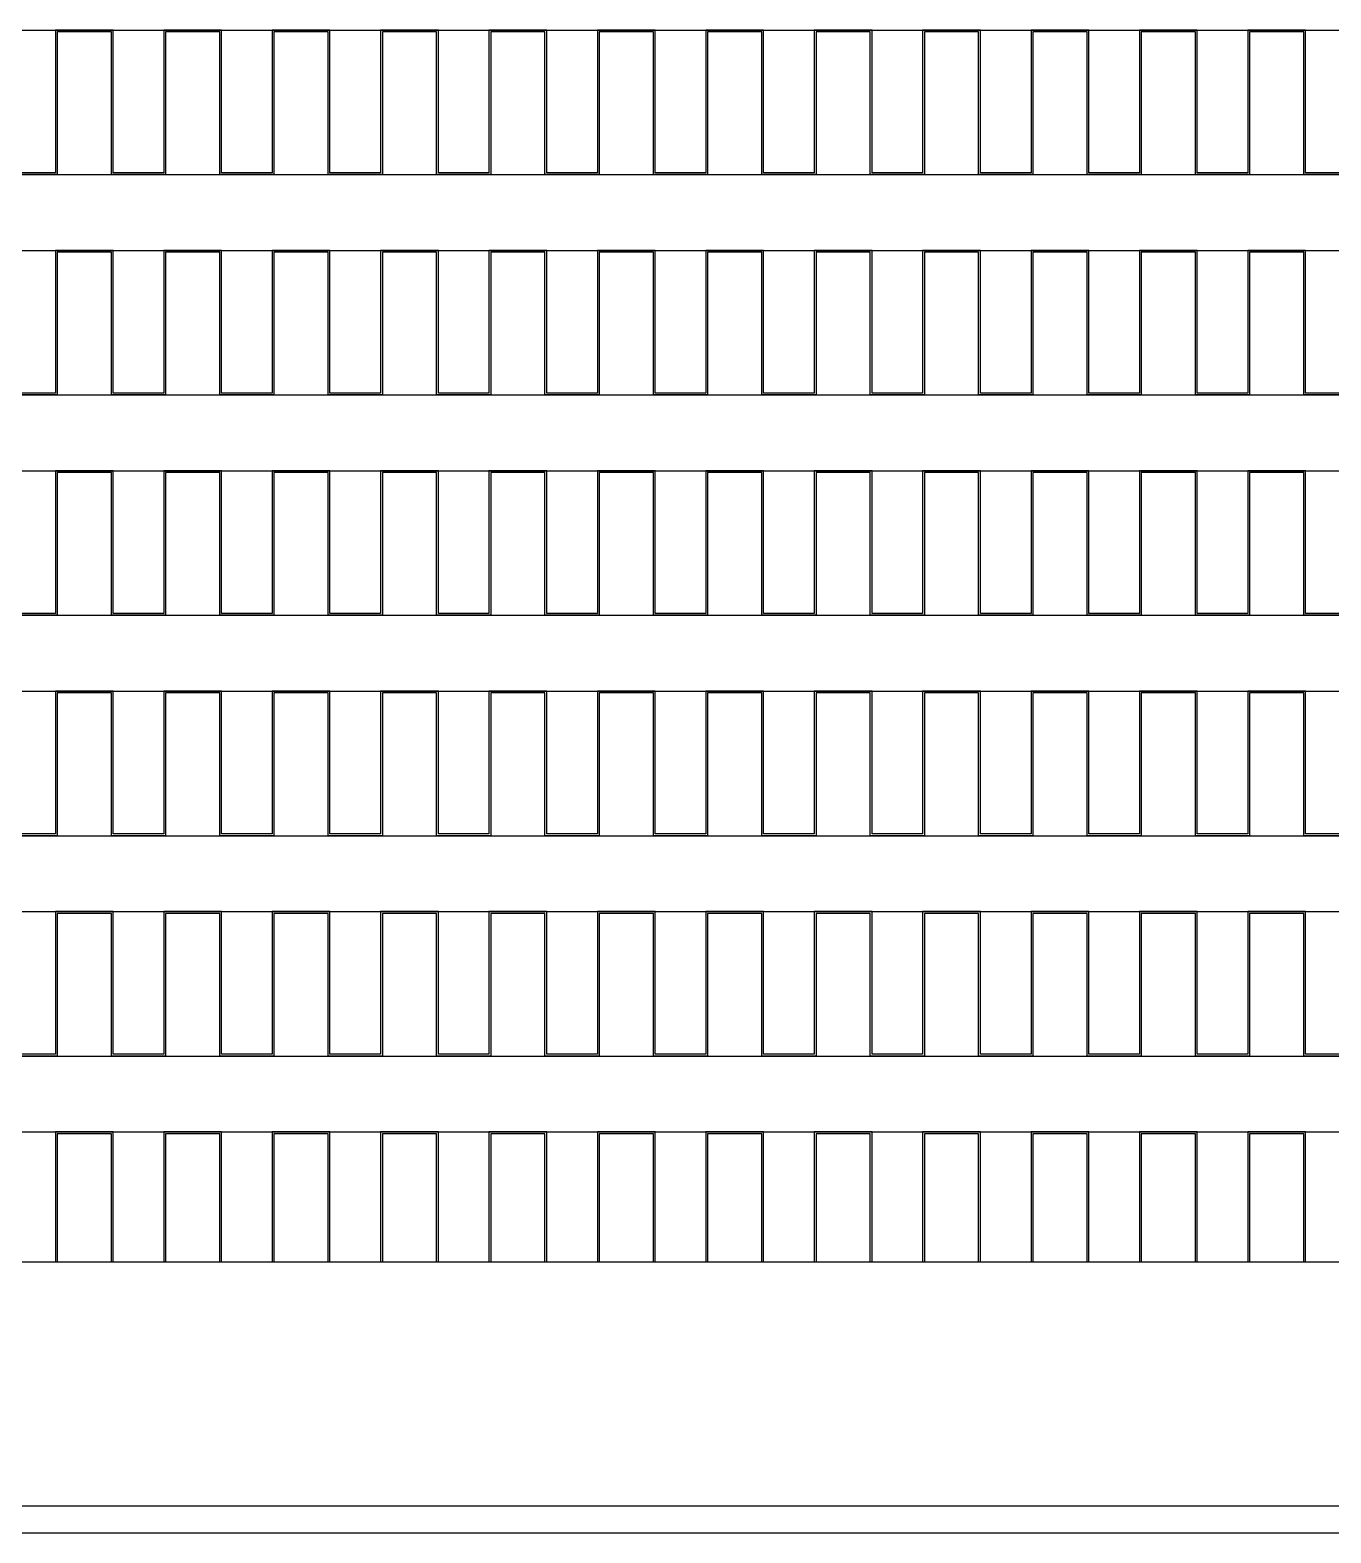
# Model space of a CAD drawing. Header units: millimetres. Extents: x -8604 to -3995, y 3123 to 6155.
# Drawn here: x -7566.2 to -7494.2, y 5356.2 to 5439.4 of the extents above; entities that cross this region are included whole.
import ezdxf

# ---------------------------------------------------------------- set-up
doc = ezdxf.new("R2010")
doc.units = ezdxf.units.MM

msp = doc.modelspace()

# ---------------------------------------------------------------- linework, layer by layer
at = {"color": 7, "linetype": 'Continuous', "lineweight": 25}
for p, q in [((-7646.621, 5439.381), (-7233.621, 5439.381)), ((-7564.821, 5439.381), (-7564.821, 5431.481)), ((-7561.621, 5439.381), (-7564.821, 5439.381)), ((-7561.721, 5439.281), (-7564.721, 5439.281)), ((-7564.721, 5439.281), (-7564.721, 5431.381)), ((-7561.721, 5431.381), (-7561.721, 5439.281)), ((-7561.621, 5431.481), (-7561.621, 5439.381)), ((-7558.821, 5439.381), (-7558.821, 5431.481)), ((-7555.621, 5439.381), (-7558.821, 5439.381)), ((-7555.721, 5439.281), (-7558.721, 5439.281)), ((-7558.721, 5439.281), (-7558.721, 5431.381)), ((-7555.721, 5431.381), (-7555.721, 5439.281)), ((-7555.621, 5431.481), (-7555.621, 5439.381)), ((-7552.821, 5439.381), (-7552.821, 5431.481)), ((-7549.621, 5439.381), (-7552.821, 5439.381)), ((-7549.721, 5439.281), (-7552.721, 5439.281)), ((-7552.721, 5439.281), (-7552.721, 5431.381)), ((-7549.721, 5431.381), (-7549.721, 5439.281)), ((-7549.621, 5431.481), (-7549.621, 5439.381)), ((-7546.821, 5439.381), (-7546.821, 5431.481)), ((-7543.621, 5439.381), (-7546.821, 5439.381)), ((-7543.721, 5439.281), (-7546.721, 5439.281)), ((-7546.721, 5439.281), (-7546.721, 5431.381)), ((-7543.721, 5431.381), (-7543.721, 5439.281)), ((-7543.621, 5431.481), (-7543.621, 5439.381)), ((-7540.821, 5439.381), (-7540.821, 5431.481)), ((-7537.621, 5439.381), (-7540.821, 5439.381)), ((-7537.721, 5439.281), (-7540.721, 5439.281)), ((-7540.721, 5439.281), (-7540.721, 5431.381)), ((-7537.721, 5431.381), (-7537.721, 5439.281)), ((-7537.621, 5431.481), (-7537.621, 5439.381)), ((-7534.821, 5439.381), (-7534.821, 5431.481)), ((-7531.621, 5439.381), (-7534.821, 5439.381)), ((-7531.721, 5439.281), (-7534.721, 5439.281)), ((-7534.721, 5439.281), (-7534.721, 5431.381)), ((-7531.721, 5431.381), (-7531.721, 5439.281)), ((-7531.621, 5431.481), (-7531.621, 5439.381)), ((-7528.821, 5439.381), (-7528.821, 5431.481)), ((-7525.621, 5439.381), (-7528.821, 5439.381)), ((-7525.721, 5439.281), (-7528.721, 5439.281)), ((-7528.721, 5439.281), (-7528.721, 5431.381)), ((-7525.721, 5431.381), (-7525.721, 5439.281)), ((-7525.621, 5431.481), (-7525.621, 5439.381)), ((-7522.821, 5439.381), (-7522.821, 5431.481)), ((-7519.621, 5439.381), (-7522.821, 5439.381)), ((-7519.721, 5439.281), (-7522.721, 5439.281)), ((-7522.721, 5439.281), (-7522.721, 5431.381)), ((-7519.721, 5431.381), (-7519.721, 5439.281)), ((-7519.621, 5431.481), (-7519.621, 5439.381)), ((-7516.821, 5439.381), (-7516.821, 5431.481)), ((-7513.621, 5439.381), (-7516.821, 5439.381)), ((-7513.721, 5439.281), (-7516.721, 5439.281)), ((-7516.721, 5439.281), (-7516.721, 5431.381)), ((-7513.721, 5431.381), (-7513.721, 5439.281)), ((-7513.621, 5431.481), (-7513.621, 5439.381)), ((-7510.821, 5439.381), (-7510.821, 5431.481)), ((-7507.621, 5439.381), (-7510.821, 5439.381)), ((-7507.721, 5439.281), (-7510.721, 5439.281)), ((-7510.721, 5439.281), (-7510.721, 5431.381)), ((-7507.721, 5431.381), (-7507.721, 5439.281)), ((-7507.621, 5431.481), (-7507.621, 5439.381)), ((-7504.821, 5439.381), (-7504.821, 5431.481)), ((-7501.621, 5439.381), (-7504.821, 5439.381)), ((-7501.721, 5439.281), (-7504.721, 5439.281)), ((-7504.721, 5439.281), (-7504.721, 5431.381)), ((-7501.721, 5431.381), (-7501.721, 5439.281)), ((-7501.621, 5431.481), (-7501.621, 5439.381)), ((-7498.821, 5439.381), (-7498.821, 5431.481)), ((-7495.621, 5439.381), (-7498.821, 5439.381)), ((-7495.721, 5439.281), (-7498.721, 5439.281)), ((-7498.721, 5439.281), (-7498.721, 5431.381)), ((-7495.721, 5431.381), (-7495.721, 5439.281)), ((-7495.621, 5431.481), (-7495.621, 5439.381)), ((-7646.621, 5431.381), (-7233.621, 5431.381)), ((-7564.721, 5431.381), (-7567.721, 5431.381)), ((-7564.821, 5431.481), (-7567.621, 5431.481)), ((-7558.721, 5431.381), (-7561.721, 5431.381)), ((-7558.821, 5431.481), (-7561.621, 5431.481)), ((-7552.721, 5431.381), (-7555.721, 5431.381)), ((-7552.821, 5431.481), (-7555.621, 5431.481)), ((-7546.721, 5431.381), (-7549.721, 5431.381)), ((-7546.821, 5431.481), (-7549.621, 5431.481)), ((-7540.721, 5431.381), (-7543.721, 5431.381)), ((-7540.821, 5431.481), (-7543.621, 5431.481)), ((-7534.721, 5431.381), (-7537.721, 5431.381)), ((-7534.821, 5431.481), (-7537.621, 5431.481)), ((-7528.721, 5431.381), (-7531.721, 5431.381)), ((-7528.821, 5431.481), (-7531.621, 5431.481)), ((-7522.721, 5431.381), (-7525.721, 5431.381)), ((-7522.821, 5431.481), (-7525.621, 5431.481)), ((-7516.721, 5431.381), (-7519.721, 5431.381)), ((-7516.821, 5431.481), (-7519.621, 5431.481)), ((-7510.721, 5431.381), (-7513.721, 5431.381)), ((-7510.821, 5431.481), (-7513.621, 5431.481)), ((-7504.721, 5431.381), (-7507.721, 5431.381)), ((-7504.821, 5431.481), (-7507.621, 5431.481)), ((-7498.721, 5431.381), (-7501.721, 5431.381)), ((-7498.821, 5431.481), (-7501.621, 5431.481)), ((-7492.721, 5431.381), (-7495.721, 5431.381)), ((-7492.821, 5431.481), (-7495.621, 5431.481)), ((-7646.621, 5427.181), (-7233.621, 5427.181)), ((-7564.821, 5427.181), (-7564.821, 5419.281)), ((-7561.621, 5427.181), (-7564.821, 5427.181)), ((-7561.621, 5419.281), (-7561.621, 5427.181)), ((-7558.821, 5427.181), (-7558.821, 5419.281)), ((-7555.621, 5427.181), (-7558.821, 5427.181)), ((-7555.621, 5419.281), (-7555.621, 5427.181)), ((-7552.821, 5427.181), (-7552.821, 5419.281)), ((-7549.621, 5427.181), (-7552.821, 5427.181)), ((-7549.621, 5419.281), (-7549.621, 5427.181)), ((-7546.821, 5427.181), (-7546.821, 5419.281)), ((-7543.621, 5427.181), (-7546.821, 5427.181)), ((-7543.621, 5419.281), (-7543.621, 5427.181)), ((-7540.821, 5427.181), (-7540.821, 5419.281)), ((-7537.621, 5427.181), (-7540.821, 5427.181)), ((-7537.621, 5419.281), (-7537.621, 5427.181)), ((-7534.821, 5427.181), (-7534.821, 5419.281)), ((-7531.621, 5427.181), (-7534.821, 5427.181)), ((-7531.621, 5419.281), (-7531.621, 5427.181)), ((-7528.821, 5427.181), (-7528.821, 5419.281)), ((-7525.621, 5427.181), (-7528.821, 5427.181)), ((-7525.621, 5419.281), (-7525.621, 5427.181)), ((-7522.821, 5427.181), (-7522.821, 5419.281)), ((-7519.621, 5427.181), (-7522.821, 5427.181)), ((-7519.621, 5419.281), (-7519.621, 5427.181)), ((-7516.821, 5427.181), (-7516.821, 5419.281)), ((-7513.621, 5427.181), (-7516.821, 5427.181)), ((-7513.621, 5419.281), (-7513.621, 5427.181)), ((-7510.821, 5427.181), (-7510.821, 5419.281)), ((-7507.621, 5427.181), (-7510.821, 5427.181)), ((-7507.621, 5419.281), (-7507.621, 5427.181)), ((-7504.821, 5427.181), (-7504.821, 5419.281)), ((-7501.621, 5427.181), (-7504.821, 5427.181)), ((-7501.621, 5419.281), (-7501.621, 5427.181)), ((-7498.821, 5427.181), (-7498.821, 5419.281)), ((-7495.621, 5427.181), (-7498.821, 5427.181)), ((-7495.621, 5419.281), (-7495.621, 5427.181)), ((-7561.721, 5427.081), (-7564.721, 5427.081)), ((-7564.721, 5427.081), (-7564.721, 5419.181)), ((-7561.721, 5419.181), (-7561.721, 5427.081)), ((-7555.721, 5427.081), (-7558.721, 5427.081)), ((-7558.721, 5427.081), (-7558.721, 5419.181)), ((-7555.721, 5419.181), (-7555.721, 5427.081)), ((-7549.721, 5427.081), (-7552.721, 5427.081)), ((-7552.721, 5427.081), (-7552.721, 5419.181)), ((-7549.721, 5419.181), (-7549.721, 5427.081)), ((-7543.721, 5427.081), (-7546.721, 5427.081)), ((-7546.721, 5427.081), (-7546.721, 5419.181)), ((-7543.721, 5419.181), (-7543.721, 5427.081)), ((-7537.721, 5427.081), (-7540.721, 5427.081)), ((-7540.721, 5427.081), (-7540.721, 5419.181)), ((-7537.721, 5419.181), (-7537.721, 5427.081)), ((-7531.721, 5427.081), (-7534.721, 5427.081)), ((-7534.721, 5427.081), (-7534.721, 5419.181)), ((-7531.721, 5419.181), (-7531.721, 5427.081)), ((-7525.721, 5427.081), (-7528.721, 5427.081)), ((-7528.721, 5427.081), (-7528.721, 5419.181)), ((-7525.721, 5419.181), (-7525.721, 5427.081)), ((-7519.721, 5427.081), (-7522.721, 5427.081)), ((-7522.721, 5427.081), (-7522.721, 5419.181)), ((-7519.721, 5419.181), (-7519.721, 5427.081)), ((-7513.721, 5427.081), (-7516.721, 5427.081)), ((-7516.721, 5427.081), (-7516.721, 5419.181)), ((-7513.721, 5419.181), (-7513.721, 5427.081)), ((-7507.721, 5427.081), (-7510.721, 5427.081)), ((-7510.721, 5427.081), (-7510.721, 5419.181)), ((-7507.721, 5419.181), (-7507.721, 5427.081)), ((-7501.721, 5427.081), (-7504.721, 5427.081)), ((-7504.721, 5427.081), (-7504.721, 5419.181)), ((-7501.721, 5419.181), (-7501.721, 5427.081)), ((-7495.721, 5427.081), (-7498.721, 5427.081)), ((-7498.721, 5427.081), (-7498.721, 5419.181)), ((-7495.721, 5419.181), (-7495.721, 5427.081)), ((-7646.621, 5419.181), (-7233.621, 5419.181)), ((-7564.721, 5419.181), (-7567.721, 5419.181)), ((-7564.821, 5419.281), (-7567.621, 5419.281)), ((-7558.721, 5419.181), (-7561.721, 5419.181)), ((-7558.821, 5419.281), (-7561.621, 5419.281)), ((-7552.721, 5419.181), (-7555.721, 5419.181)), ((-7552.821, 5419.281), (-7555.621, 5419.281)), ((-7546.721, 5419.181), (-7549.721, 5419.181)), ((-7546.821, 5419.281), (-7549.621, 5419.281)), ((-7540.721, 5419.181), (-7543.721, 5419.181)), ((-7540.821, 5419.281), (-7543.621, 5419.281)), ((-7534.721, 5419.181), (-7537.721, 5419.181)), ((-7534.821, 5419.281), (-7537.621, 5419.281)), ((-7528.721, 5419.181), (-7531.721, 5419.181)), ((-7528.821, 5419.281), (-7531.621, 5419.281)), ((-7522.721, 5419.181), (-7525.721, 5419.181)), ((-7522.821, 5419.281), (-7525.621, 5419.281)), ((-7516.721, 5419.181), (-7519.721, 5419.181)), ((-7516.821, 5419.281), (-7519.621, 5419.281)), ((-7510.721, 5419.181), (-7513.721, 5419.181)), ((-7510.821, 5419.281), (-7513.621, 5419.281)), ((-7504.721, 5419.181), (-7507.721, 5419.181)), ((-7504.821, 5419.281), (-7507.621, 5419.281)), ((-7498.721, 5419.181), (-7501.721, 5419.181)), ((-7498.821, 5419.281), (-7501.621, 5419.281)), ((-7492.721, 5419.181), (-7495.721, 5419.181)), ((-7492.821, 5419.281), (-7495.621, 5419.281)), ((-7646.621, 5414.981), (-7233.621, 5414.981)), ((-7564.821, 5414.981), (-7564.821, 5407.081)), ((-7561.621, 5414.981), (-7564.821, 5414.981)), ((-7561.721, 5414.881), (-7564.721, 5414.881)), ((-7564.721, 5414.881), (-7564.721, 5406.981)), ((-7561.721, 5406.981), (-7561.721, 5414.881)), ((-7561.621, 5407.081), (-7561.621, 5414.981)), ((-7558.821, 5414.981), (-7558.821, 5407.081)), ((-7555.621, 5414.981), (-7558.821, 5414.981)), ((-7555.721, 5414.881), (-7558.721, 5414.881)), ((-7558.721, 5414.881), (-7558.721, 5406.981)), ((-7555.721, 5406.981), (-7555.721, 5414.881)), ((-7555.621, 5407.081), (-7555.621, 5414.981)), ((-7552.821, 5414.981), (-7552.821, 5407.081)), ((-7549.621, 5414.981), (-7552.821, 5414.981)), ((-7549.721, 5414.881), (-7552.721, 5414.881)), ((-7552.721, 5414.881), (-7552.721, 5406.981)), ((-7549.721, 5406.981), (-7549.721, 5414.881)), ((-7549.621, 5407.081), (-7549.621, 5414.981)), ((-7546.821, 5414.981), (-7546.821, 5407.081)), ((-7543.621, 5414.981), (-7546.821, 5414.981)), ((-7543.721, 5414.881), (-7546.721, 5414.881)), ((-7546.721, 5414.881), (-7546.721, 5406.981)), ((-7543.721, 5406.981), (-7543.721, 5414.881)), ((-7543.621, 5407.081), (-7543.621, 5414.981)), ((-7540.821, 5414.981), (-7540.821, 5407.081)), ((-7537.621, 5414.981), (-7540.821, 5414.981)), ((-7537.721, 5414.881), (-7540.721, 5414.881)), ((-7540.721, 5414.881), (-7540.721, 5406.981)), ((-7537.721, 5406.981), (-7537.721, 5414.881)), ((-7537.621, 5407.081), (-7537.621, 5414.981)), ((-7534.821, 5414.981), (-7534.821, 5407.081)), ((-7531.621, 5414.981), (-7534.821, 5414.981)), ((-7531.721, 5414.881), (-7534.721, 5414.881)), ((-7534.721, 5414.881), (-7534.721, 5406.981)), ((-7531.721, 5406.981), (-7531.721, 5414.881)), ((-7531.621, 5407.081), (-7531.621, 5414.981)), ((-7528.821, 5414.981), (-7528.821, 5407.081)), ((-7525.621, 5414.981), (-7528.821, 5414.981)), ((-7525.721, 5414.881), (-7528.721, 5414.881)), ((-7528.721, 5414.881), (-7528.721, 5406.981)), ((-7525.721, 5406.981), (-7525.721, 5414.881)), ((-7525.621, 5407.081), (-7525.621, 5414.981)), ((-7522.821, 5414.981), (-7522.821, 5407.081)), ((-7519.621, 5414.981), (-7522.821, 5414.981)), ((-7519.721, 5414.881), (-7522.721, 5414.881)), ((-7522.721, 5414.881), (-7522.721, 5406.981)), ((-7519.721, 5406.981), (-7519.721, 5414.881)), ((-7519.621, 5407.081), (-7519.621, 5414.981)), ((-7516.821, 5414.981), (-7516.821, 5407.081)), ((-7513.621, 5414.981), (-7516.821, 5414.981)), ((-7513.721, 5414.881), (-7516.721, 5414.881)), ((-7516.721, 5414.881), (-7516.721, 5406.981)), ((-7513.721, 5406.981), (-7513.721, 5414.881)), ((-7513.621, 5407.081), (-7513.621, 5414.981)), ((-7510.821, 5414.981), (-7510.821, 5407.081)), ((-7507.621, 5414.981), (-7510.821, 5414.981)), ((-7507.721, 5414.881), (-7510.721, 5414.881)), ((-7510.721, 5414.881), (-7510.721, 5406.981)), ((-7507.721, 5406.981), (-7507.721, 5414.881)), ((-7507.621, 5407.081), (-7507.621, 5414.981)), ((-7504.821, 5414.981), (-7504.821, 5407.081)), ((-7501.621, 5414.981), (-7504.821, 5414.981)), ((-7501.721, 5414.881), (-7504.721, 5414.881)), ((-7504.721, 5414.881), (-7504.721, 5406.981)), ((-7501.721, 5406.981), (-7501.721, 5414.881)), ((-7501.621, 5407.081), (-7501.621, 5414.981)), ((-7498.821, 5414.981), (-7498.821, 5407.081)), ((-7495.621, 5414.981), (-7498.821, 5414.981)), ((-7495.721, 5414.881), (-7498.721, 5414.881)), ((-7498.721, 5414.881), (-7498.721, 5406.981)), ((-7495.721, 5406.981), (-7495.721, 5414.881)), ((-7495.621, 5407.081), (-7495.621, 5414.981)), ((-7646.621, 5406.981), (-7233.621, 5406.981)), ((-7564.721, 5406.981), (-7567.721, 5406.981)), ((-7564.821, 5407.081), (-7567.621, 5407.081)), ((-7558.721, 5406.981), (-7561.721, 5406.981)), ((-7558.821, 5407.081), (-7561.621, 5407.081)), ((-7552.721, 5406.981), (-7555.721, 5406.981)), ((-7552.821, 5407.081), (-7555.621, 5407.081)), ((-7546.721, 5406.981), (-7549.721, 5406.981)), ((-7546.821, 5407.081), (-7549.621, 5407.081)), ((-7540.721, 5406.981), (-7543.721, 5406.981)), ((-7540.821, 5407.081), (-7543.621, 5407.081)), ((-7534.721, 5406.981), (-7537.721, 5406.981)), ((-7534.821, 5407.081), (-7537.621, 5407.081)), ((-7528.721, 5406.981), (-7531.721, 5406.981)), ((-7528.821, 5407.081), (-7531.621, 5407.081)), ((-7522.721, 5406.981), (-7525.721, 5406.981)), ((-7522.821, 5407.081), (-7525.621, 5407.081)), ((-7516.721, 5406.981), (-7519.721, 5406.981)), ((-7516.821, 5407.081), (-7519.621, 5407.081)), ((-7510.721, 5406.981), (-7513.721, 5406.981)), ((-7510.821, 5407.081), (-7513.621, 5407.081)), ((-7504.721, 5406.981), (-7507.721, 5406.981)), ((-7504.821, 5407.081), (-7507.621, 5407.081)), ((-7498.721, 5406.981), (-7501.721, 5406.981)), ((-7498.821, 5407.081), (-7501.621, 5407.081)), ((-7492.721, 5406.981), (-7495.721, 5406.981)), ((-7492.821, 5407.081), (-7495.621, 5407.081)), ((-7646.621, 5402.781), (-7233.621, 5402.781)), ((-7564.821, 5402.781), (-7564.821, 5394.881)), ((-7561.621, 5402.781), (-7564.821, 5402.781)), ((-7561.721, 5402.681), (-7564.721, 5402.681)), ((-7564.721, 5402.681), (-7564.721, 5394.781)), ((-7561.721, 5394.781), (-7561.721, 5402.681)), ((-7561.621, 5394.881), (-7561.621, 5402.781)), ((-7558.821, 5402.781), (-7558.821, 5394.881)), ((-7555.621, 5402.781), (-7558.821, 5402.781)), ((-7555.721, 5402.681), (-7558.721, 5402.681)), ((-7558.721, 5402.681), (-7558.721, 5394.781)), ((-7555.721, 5394.781), (-7555.721, 5402.681)), ((-7555.621, 5394.881), (-7555.621, 5402.781)), ((-7552.821, 5402.781), (-7552.821, 5394.881)), ((-7549.621, 5402.781), (-7552.821, 5402.781)), ((-7549.721, 5402.681), (-7552.721, 5402.681)), ((-7552.721, 5402.681), (-7552.721, 5394.781)), ((-7549.721, 5394.781), (-7549.721, 5402.681)), ((-7549.621, 5394.881), (-7549.621, 5402.781)), ((-7546.821, 5402.781), (-7546.821, 5394.881)), ((-7543.621, 5402.781), (-7546.821, 5402.781)), ((-7543.721, 5402.681), (-7546.721, 5402.681)), ((-7546.721, 5402.681), (-7546.721, 5394.781)), ((-7543.721, 5394.781), (-7543.721, 5402.681)), ((-7543.621, 5394.881), (-7543.621, 5402.781)), ((-7540.821, 5402.781), (-7540.821, 5394.881)), ((-7537.621, 5402.781), (-7540.821, 5402.781)), ((-7537.721, 5402.681), (-7540.721, 5402.681)), ((-7540.721, 5402.681), (-7540.721, 5394.781)), ((-7537.721, 5394.781), (-7537.721, 5402.681)), ((-7537.621, 5394.881), (-7537.621, 5402.781)), ((-7534.821, 5402.781), (-7534.821, 5394.881)), ((-7531.621, 5402.781), (-7534.821, 5402.781)), ((-7531.721, 5402.681), (-7534.721, 5402.681)), ((-7534.721, 5402.681), (-7534.721, 5394.781)), ((-7531.721, 5394.781), (-7531.721, 5402.681)), ((-7531.621, 5394.881), (-7531.621, 5402.781)), ((-7528.821, 5402.781), (-7528.821, 5394.881)), ((-7525.621, 5402.781), (-7528.821, 5402.781)), ((-7525.721, 5402.681), (-7528.721, 5402.681)), ((-7528.721, 5402.681), (-7528.721, 5394.781)), ((-7525.721, 5394.781), (-7525.721, 5402.681)), ((-7525.621, 5394.881), (-7525.621, 5402.781)), ((-7522.821, 5402.781), (-7522.821, 5394.881)), ((-7519.621, 5402.781), (-7522.821, 5402.781)), ((-7519.721, 5402.681), (-7522.721, 5402.681)), ((-7522.721, 5402.681), (-7522.721, 5394.781)), ((-7519.721, 5394.781), (-7519.721, 5402.681)), ((-7519.621, 5394.881), (-7519.621, 5402.781)), ((-7516.821, 5402.781), (-7516.821, 5394.881)), ((-7513.621, 5402.781), (-7516.821, 5402.781)), ((-7513.721, 5402.681), (-7516.721, 5402.681)), ((-7516.721, 5402.681), (-7516.721, 5394.781)), ((-7513.721, 5394.781), (-7513.721, 5402.681)), ((-7513.621, 5394.881), (-7513.621, 5402.781)), ((-7510.821, 5402.781), (-7510.821, 5394.881)), ((-7507.621, 5402.781), (-7510.821, 5402.781)), ((-7507.721, 5402.681), (-7510.721, 5402.681)), ((-7510.721, 5402.681), (-7510.721, 5394.781)), ((-7507.721, 5394.781), (-7507.721, 5402.681)), ((-7507.621, 5394.881), (-7507.621, 5402.781)), ((-7504.821, 5402.781), (-7504.821, 5394.881)), ((-7501.621, 5402.781), (-7504.821, 5402.781)), ((-7501.721, 5402.681), (-7504.721, 5402.681)), ((-7504.721, 5402.681), (-7504.721, 5394.781)), ((-7501.721, 5394.781), (-7501.721, 5402.681)), ((-7501.621, 5394.881), (-7501.621, 5402.781)), ((-7498.821, 5402.781), (-7498.821, 5394.881)), ((-7495.621, 5402.781), (-7498.821, 5402.781)), ((-7495.721, 5402.681), (-7498.721, 5402.681)), ((-7498.721, 5402.681), (-7498.721, 5394.781)), ((-7495.721, 5394.781), (-7495.721, 5402.681)), ((-7495.621, 5394.881), (-7495.621, 5402.781)), ((-7646.621, 5394.781), (-7233.621, 5394.781)), ((-7564.721, 5394.781), (-7567.721, 5394.781)), ((-7564.821, 5394.881), (-7567.621, 5394.881)), ((-7558.721, 5394.781), (-7561.721, 5394.781)), ((-7558.821, 5394.881), (-7561.621, 5394.881)), ((-7552.721, 5394.781), (-7555.721, 5394.781)), ((-7552.821, 5394.881), (-7555.621, 5394.881)), ((-7546.721, 5394.781), (-7549.721, 5394.781)), ((-7546.821, 5394.881), (-7549.621, 5394.881)), ((-7540.721, 5394.781), (-7543.721, 5394.781)), ((-7540.821, 5394.881), (-7543.621, 5394.881)), ((-7534.721, 5394.781), (-7537.721, 5394.781)), ((-7534.821, 5394.881), (-7537.621, 5394.881)), ((-7528.721, 5394.781), (-7531.721, 5394.781)), ((-7528.821, 5394.881), (-7531.621, 5394.881)), ((-7522.721, 5394.781), (-7525.721, 5394.781)), ((-7522.821, 5394.881), (-7525.621, 5394.881)), ((-7516.721, 5394.781), (-7519.721, 5394.781)), ((-7516.821, 5394.881), (-7519.621, 5394.881)), ((-7510.721, 5394.781), (-7513.721, 5394.781)), ((-7510.821, 5394.881), (-7513.621, 5394.881)), ((-7504.721, 5394.781), (-7507.721, 5394.781)), ((-7504.821, 5394.881), (-7507.621, 5394.881)), ((-7498.721, 5394.781), (-7501.721, 5394.781)), ((-7498.821, 5394.881), (-7501.621, 5394.881)), ((-7492.721, 5394.781), (-7495.721, 5394.781)), ((-7492.821, 5394.881), (-7495.621, 5394.881)), ((-7646.621, 5390.581), (-7233.621, 5390.581)), ((-7561.621, 5390.581), (-7564.821, 5390.581)), ((-7564.821, 5390.581), (-7564.821, 5382.681)), ((-7561.621, 5382.681), (-7561.621, 5390.581)), ((-7555.621, 5390.581), (-7558.821, 5390.581)), ((-7558.821, 5390.581), (-7558.821, 5382.681)), ((-7555.621, 5382.681), (-7555.621, 5390.581)), ((-7549.621, 5390.581), (-7552.821, 5390.581)), ((-7552.821, 5390.581), (-7552.821, 5382.681)), ((-7549.621, 5382.681), (-7549.621, 5390.581)), ((-7543.621, 5390.581), (-7546.821, 5390.581)), ((-7546.821, 5390.581), (-7546.821, 5382.681)), ((-7543.621, 5382.681), (-7543.621, 5390.581)), ((-7537.621, 5390.581), (-7540.821, 5390.581)), ((-7540.821, 5390.581), (-7540.821, 5382.681)), ((-7537.621, 5382.681), (-7537.621, 5390.581)), ((-7531.621, 5390.581), (-7534.821, 5390.581)), ((-7534.821, 5390.581), (-7534.821, 5382.681)), ((-7531.621, 5382.681), (-7531.621, 5390.581)), ((-7525.621, 5390.581), (-7528.821, 5390.581)), ((-7528.821, 5390.581), (-7528.821, 5382.681)), ((-7525.621, 5382.681), (-7525.621, 5390.581)), ((-7519.621, 5390.581), (-7522.821, 5390.581)), ((-7522.821, 5390.581), (-7522.821, 5382.681)), ((-7519.621, 5382.681), (-7519.621, 5390.581)), ((-7513.621, 5390.581), (-7516.821, 5390.581)), ((-7516.821, 5390.581), (-7516.821, 5382.681)), ((-7513.621, 5382.681), (-7513.621, 5390.581)), ((-7507.621, 5390.581), (-7510.821, 5390.581)), ((-7510.821, 5390.581), (-7510.821, 5382.681)), ((-7507.621, 5382.681), (-7507.621, 5390.581)), ((-7501.621, 5390.581), (-7504.821, 5390.581)), ((-7504.821, 5390.581), (-7504.821, 5382.681)), ((-7501.621, 5382.681), (-7501.621, 5390.581)), ((-7495.621, 5390.581), (-7498.821, 5390.581)), ((-7498.821, 5390.581), (-7498.821, 5382.681)), ((-7495.621, 5382.681), (-7495.621, 5390.581)), ((-7561.721, 5390.481), (-7564.721, 5390.481)), ((-7564.721, 5390.481), (-7564.721, 5382.581)), ((-7561.721, 5382.581), (-7561.721, 5390.481)), ((-7555.721, 5390.481), (-7558.721, 5390.481)), ((-7558.721, 5390.481), (-7558.721, 5382.581)), ((-7555.721, 5382.581), (-7555.721, 5390.481)), ((-7549.721, 5390.481), (-7552.721, 5390.481)), ((-7552.721, 5390.481), (-7552.721, 5382.581)), ((-7549.721, 5382.581), (-7549.721, 5390.481)), ((-7543.721, 5390.481), (-7546.721, 5390.481)), ((-7546.721, 5390.481), (-7546.721, 5382.581)), ((-7543.721, 5382.581), (-7543.721, 5390.481)), ((-7537.721, 5390.481), (-7540.721, 5390.481)), ((-7540.721, 5390.481), (-7540.721, 5382.581)), ((-7537.721, 5382.581), (-7537.721, 5390.481)), ((-7531.721, 5390.481), (-7534.721, 5390.481)), ((-7534.721, 5390.481), (-7534.721, 5382.581)), ((-7531.721, 5382.581), (-7531.721, 5390.481)), ((-7525.721, 5390.481), (-7528.721, 5390.481)), ((-7528.721, 5390.481), (-7528.721, 5382.581)), ((-7525.721, 5382.581), (-7525.721, 5390.481)), ((-7519.721, 5390.481), (-7522.721, 5390.481)), ((-7522.721, 5390.481), (-7522.721, 5382.581)), ((-7519.721, 5382.581), (-7519.721, 5390.481)), ((-7513.721, 5390.481), (-7516.721, 5390.481)), ((-7516.721, 5390.481), (-7516.721, 5382.581)), ((-7513.721, 5382.581), (-7513.721, 5390.481)), ((-7507.721, 5390.481), (-7510.721, 5390.481)), ((-7510.721, 5390.481), (-7510.721, 5382.581)), ((-7507.721, 5382.581), (-7507.721, 5390.481)), ((-7501.721, 5390.481), (-7504.721, 5390.481)), ((-7504.721, 5390.481), (-7504.721, 5382.581)), ((-7501.721, 5382.581), (-7501.721, 5390.481)), ((-7495.721, 5390.481), (-7498.721, 5390.481)), ((-7498.721, 5390.481), (-7498.721, 5382.581)), ((-7495.721, 5382.581), (-7495.721, 5390.481)), ((-7646.621, 5382.581), (-7233.621, 5382.581)), ((-7564.721, 5382.581), (-7567.721, 5382.581)), ((-7564.821, 5382.681), (-7567.621, 5382.681)), ((-7558.721, 5382.581), (-7561.721, 5382.581)), ((-7558.821, 5382.681), (-7561.621, 5382.681)), ((-7552.721, 5382.581), (-7555.721, 5382.581)), ((-7552.821, 5382.681), (-7555.621, 5382.681)), ((-7546.721, 5382.581), (-7549.721, 5382.581)), ((-7546.821, 5382.681), (-7549.621, 5382.681)), ((-7540.721, 5382.581), (-7543.721, 5382.581)), ((-7540.821, 5382.681), (-7543.621, 5382.681)), ((-7534.721, 5382.581), (-7537.721, 5382.581)), ((-7534.821, 5382.681), (-7537.621, 5382.681)), ((-7528.721, 5382.581), (-7531.721, 5382.581)), ((-7528.821, 5382.681), (-7531.621, 5382.681)), ((-7522.721, 5382.581), (-7525.721, 5382.581)), ((-7522.821, 5382.681), (-7525.621, 5382.681)), ((-7516.721, 5382.581), (-7519.721, 5382.581)), ((-7516.821, 5382.681), (-7519.621, 5382.681)), ((-7510.721, 5382.581), (-7513.721, 5382.581)), ((-7510.821, 5382.681), (-7513.621, 5382.681)), ((-7504.721, 5382.581), (-7507.721, 5382.581)), ((-7504.821, 5382.681), (-7507.621, 5382.681)), ((-7498.721, 5382.581), (-7501.721, 5382.581)), ((-7498.821, 5382.681), (-7501.621, 5382.681)), ((-7492.721, 5382.581), (-7495.721, 5382.581)), ((-7492.821, 5382.681), (-7495.621, 5382.681)), ((-7646.621, 5378.381), (-7233.621, 5378.381)), ((-7564.821, 5378.381), (-7564.821, 5371.181)), ((-7561.621, 5378.381), (-7564.821, 5378.381)), ((-7561.721, 5378.281), (-7564.721, 5378.281)), ((-7564.721, 5378.281), (-7564.721, 5371.181)), ((-7561.721, 5371.181), (-7561.721, 5378.281)), ((-7561.621, 5371.181), (-7561.621, 5378.381)), ((-7558.821, 5378.381), (-7558.821, 5371.181)), ((-7555.621, 5378.381), (-7558.821, 5378.381)), ((-7555.721, 5378.281), (-7558.721, 5378.281)), ((-7558.721, 5378.281), (-7558.721, 5371.181)), ((-7555.721, 5371.181), (-7555.721, 5378.281)), ((-7555.621, 5371.181), (-7555.621, 5378.381)), ((-7552.821, 5378.381), (-7552.821, 5371.181)), ((-7549.621, 5378.381), (-7552.821, 5378.381)), ((-7549.721, 5378.281), (-7552.721, 5378.281)), ((-7552.721, 5378.281), (-7552.721, 5371.181)), ((-7549.721, 5371.181), (-7549.721, 5378.281)), ((-7549.621, 5371.181), (-7549.621, 5378.381)), ((-7546.821, 5378.381), (-7546.821, 5371.181)), ((-7543.621, 5378.381), (-7546.821, 5378.381)), ((-7543.721, 5378.281), (-7546.721, 5378.281)), ((-7546.721, 5378.281), (-7546.721, 5371.181)), ((-7543.721, 5371.181), (-7543.721, 5378.281)), ((-7543.621, 5371.181), (-7543.621, 5378.381)), ((-7540.821, 5378.381), (-7540.821, 5371.181)), ((-7537.621, 5378.381), (-7540.821, 5378.381)), ((-7537.721, 5378.281), (-7540.721, 5378.281)), ((-7540.721, 5378.281), (-7540.721, 5371.181)), ((-7537.721, 5371.181), (-7537.721, 5378.281)), ((-7537.621, 5371.181), (-7537.621, 5378.381)), ((-7534.821, 5378.381), (-7534.821, 5371.181)), ((-7531.621, 5378.381), (-7534.821, 5378.381)), ((-7531.721, 5378.281), (-7534.721, 5378.281)), ((-7534.721, 5378.281), (-7534.721, 5371.181)), ((-7531.721, 5371.181), (-7531.721, 5378.281)), ((-7531.621, 5371.181), (-7531.621, 5378.381)), ((-7528.821, 5378.381), (-7528.821, 5371.181)), ((-7525.621, 5378.381), (-7528.821, 5378.381)), ((-7525.721, 5378.281), (-7528.721, 5378.281)), ((-7528.721, 5378.281), (-7528.721, 5371.181)), ((-7525.721, 5371.181), (-7525.721, 5378.281)), ((-7525.621, 5371.181), (-7525.621, 5378.381)), ((-7522.821, 5378.381), (-7522.821, 5371.181)), ((-7519.621, 5378.381), (-7522.821, 5378.381)), ((-7519.721, 5378.281), (-7522.721, 5378.281)), ((-7522.721, 5378.281), (-7522.721, 5371.181)), ((-7519.721, 5371.181), (-7519.721, 5378.281)), ((-7519.621, 5371.181), (-7519.621, 5378.381)), ((-7516.821, 5378.381), (-7516.821, 5371.181)), ((-7513.621, 5378.381), (-7516.821, 5378.381)), ((-7513.721, 5378.281), (-7516.721, 5378.281)), ((-7516.721, 5378.281), (-7516.721, 5371.181)), ((-7513.721, 5371.181), (-7513.721, 5378.281)), ((-7513.621, 5371.181), (-7513.621, 5378.381)), ((-7510.821, 5378.381), (-7510.821, 5371.181)), ((-7507.621, 5378.381), (-7510.821, 5378.381)), ((-7507.721, 5378.281), (-7510.721, 5378.281)), ((-7510.721, 5378.281), (-7510.721, 5371.181)), ((-7507.721, 5371.181), (-7507.721, 5378.281)), ((-7507.621, 5371.181), (-7507.621, 5378.381)), ((-7504.821, 5378.381), (-7504.821, 5371.181)), ((-7501.621, 5378.381), (-7504.821, 5378.381)), ((-7501.721, 5378.281), (-7504.721, 5378.281)), ((-7504.721, 5378.281), (-7504.721, 5371.181)), ((-7501.721, 5371.181), (-7501.721, 5378.281)), ((-7501.621, 5371.181), (-7501.621, 5378.381)), ((-7498.821, 5378.381), (-7498.821, 5371.181)), ((-7495.621, 5378.381), (-7498.821, 5378.381)), ((-7495.721, 5378.281), (-7498.721, 5378.281)), ((-7498.721, 5378.281), (-7498.721, 5371.181)), ((-7495.721, 5371.181), (-7495.721, 5378.281)), ((-7495.621, 5371.181), (-7495.621, 5378.381)), ((-7660.121, 5371.181), (-7220.121, 5371.181)), ((-7660.121, 5356.181), (-7220.121, 5356.181))]:
    msp.add_line(p, q, dxfattribs=at)
msp.add_line((-7660.121, 5357.681), (-7220.121, 5357.681))

doc.saveas('drawing.dxf')
